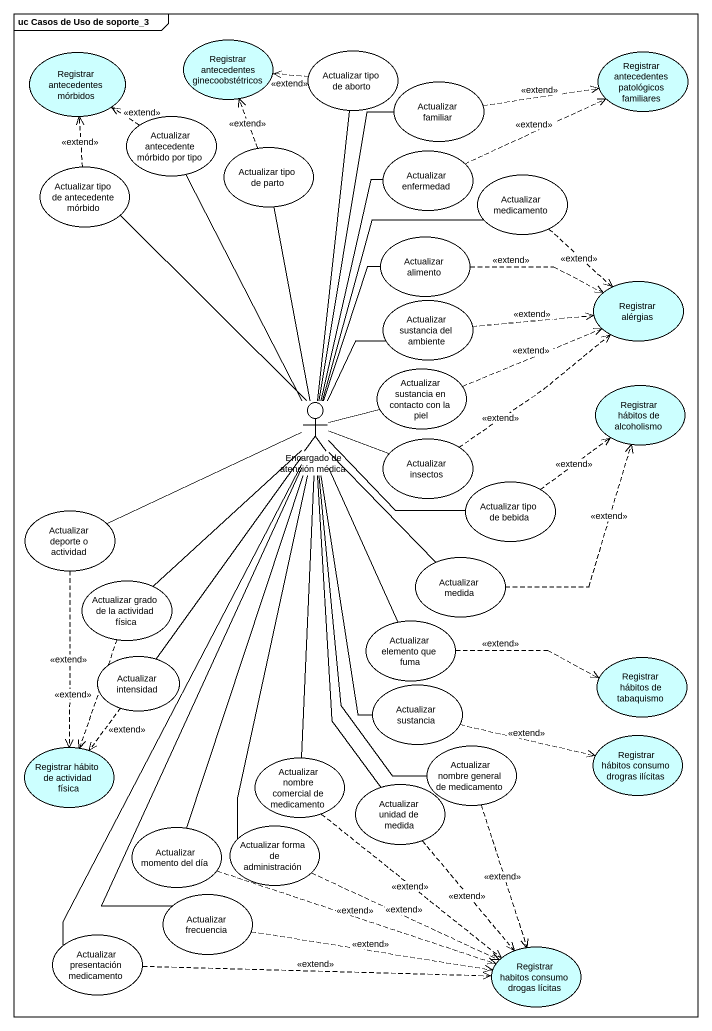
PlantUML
@startuml
mainframe uc Casos de Uso de soporte_3
usecase "Registrar antecedentes mórbidos" as Registrar_antecedentes #CCFFFF
usecase "Registrar antecedentes ginecoobstétricos" as Registrar_antecedentes_2 #CCFFFF
usecase "Actualizar tipo de aborto" as Actualizar_tipo_de_aborto
usecase "Registrar antecedentes patológicos familiares" as Registrar_antecedentes_3 #CCFFFF
usecase "Actualizar familiar" as Actualizar_familiar
usecase "Actualizar antecedente mórbido por tipo" as Actualizar_antecedente
usecase "Actualizar tipo de antecedente mórbido" as Actualizar_tipo_de
usecase "Actualizar tipo de parto" as Actualizar_tipo_de_parto
usecase "Actualizar enfermedad" as Actualizar_enfermedad
usecase "Actualizar medicamento" as Actualizar_medicamento
usecase "Actualizar alimento" as Actualizar_alimento
usecase "Registrar alérgias" as Registrar_alérgias #CCFFFF
usecase "Actualizar sustancia del ambiente" as Actualizar_sustancia_del
actor "Encargado de atención médica" as Encargado_de_atención_médica
usecase "Actualizar sustancia en contacto con la piel" as Actualizar_sustancia_en
usecase "Registrar hábitos de alcoholismo" as Registrar_hábitos_de #CCFFFF
usecase "Actualizar insectos" as Actualizar_insectos
usecase "Actualizar deporte o actividad" as Actualizar_deporte_o
usecase "Actualizar tipo de bebida" as Actualizar_tipo_de_bebida
usecase "Actualizar medida" as Actualizar_medida
usecase "Actualizar grado de la actividad física" as Actualizar_grado_de_la
usecase "Actualizar elemento que fuma" as Actualizar_elemento_que_fuma
usecase "Actualizar intensidad" as Actualizar_intensidad
usecase "Registrar hábitos de tabaquismo" as Registrar_hábitos_de_2 #CCFFFF
usecase "Actualizar sustancia" as Actualizar_sustancia
usecase "Registrar hábito de actividad física" as Registrar_hábito_de #CCFFFF
usecase "Actualizar nombre general de medicamento" as Actualizar_nombre_general
usecase "Registrar hábitos consumo drogras ilícitas" as Registrar_hábitos_consumo #CCFFFF
usecase "Actualizar nombre comercial de medicamento" as Actualizar_nombre_comercial
usecase "Actualizar unidad de medida" as Actualizar_unidad_de_medida
usecase "Actualizar momento del día" as Actualizar_momento_del_día
usecase "Actualizar forma de administración" as Actualizar_forma_de
usecase "Actualizar frecuencia" as Actualizar_frecuencia
usecase "Actualizar presentación medicamento" as Actualizar_presentación
usecase "Registrar habitos consumo drogas lícitas" as Registrar_habitos_consumo #CCFFFF
Actualizar_tipo_de_aborto .left.> Registrar_antecedentes_2 : <<extend>>
Actualizar_familiar .right.> Registrar_antecedentes_3 : <<extend>>
Actualizar_antecedente .up.> Registrar_antecedentes : <<extend>>
Actualizar_tipo_de .up.> Registrar_antecedentes : <<extend>>
Actualizar_tipo_de_parto .up.> Registrar_antecedentes_2 : <<extend>>
Actualizar_enfermedad .right.> Registrar_antecedentes_3 : <<extend>>
Actualizar_enfermedad -- Encargado_de_atención_médica
Actualizar_medicamento ..> Registrar_alérgias : <<extend>>
Actualizar_medicamento -- Encargado_de_atención_médica
Actualizar_alimento .right.> Registrar_alérgias : <<extend>>
Actualizar_alimento -- Encargado_de_atención_médica
Actualizar_sustancia_del .right.> Registrar_alérgias : <<extend>>
Actualizar_sustancia_del -- Encargado_de_atención_médica
Encargado_de_atención_médica -up- Actualizar_tipo_de_aborto
Encargado_de_atención_médica -up- Actualizar_familiar
Encargado_de_atención_médica -up- Actualizar_antecedente
Encargado_de_atención_médica -up- Actualizar_tipo_de
Encargado_de_atención_médica -up- Actualizar_tipo_de_parto
Encargado_de_atención_médica -left- Actualizar_deporte_o
Encargado_de_atención_médica -- Actualizar_medida
Encargado_de_atención_médica -- Actualizar_grado_de_la
Encargado_de_atención_médica -- Actualizar_elemento_que_fuma
Encargado_de_atención_médica -- Actualizar_intensidad
Encargado_de_atención_médica -- Actualizar_sustancia
Encargado_de_atención_médica -- Actualizar_nombre_general
Encargado_de_atención_médica -- Actualizar_nombre_comercial
Encargado_de_atención_médica -- Actualizar_unidad_de_medida
Encargado_de_atención_médica -- Actualizar_momento_del_día
Encargado_de_atención_médica -- Actualizar_forma_de
Encargado_de_atención_médica -- Actualizar_frecuencia
Encargado_de_atención_médica -- Actualizar_presentación
Actualizar_sustancia_en .right.> Registrar_alérgias : <<extend>>
Actualizar_sustancia_en -left- Encargado_de_atención_médica
Actualizar_insectos .up.> Registrar_alérgias : <<extend>>
Actualizar_insectos -left- Encargado_de_atención_médica
Actualizar_deporte_o ..> Registrar_hábito_de : <<extend>>
Actualizar_tipo_de_bebida -left- Encargado_de_atención_médica
Actualizar_tipo_de_bebida .up.> Registrar_hábitos_de : <<extend>>
Actualizar_medida .up.> Registrar_hábitos_de : <<extend>>
Actualizar_grado_de_la ..> Registrar_hábito_de : <<extend>>
Actualizar_elemento_que_fuma .right.> Registrar_hábitos_de_2 : <<extend>>
Actualizar_intensidad ..> Registrar_hábito_de : <<extend>>
Actualizar_sustancia .right.> Registrar_hábitos_consumo : <<extend>>
Actualizar_nombre_general ..> Registrar_habitos_consumo : <<extend>>
Actualizar_nombre_comercial ..> Registrar_habitos_consumo : <<extend>>
Actualizar_unidad_de_medida ..> Registrar_habitos_consumo : <<extend>>
Actualizar_momento_del_día .right.> Registrar_habitos_consumo : <<extend>>
Actualizar_forma_de .right.> Registrar_habitos_consumo : <<extend>>
Actualizar_frecuencia .right.> Registrar_habitos_consumo : <<extend>>
Actualizar_presentación .right.> Registrar_habitos_consumo : <<extend>>
@enduml
